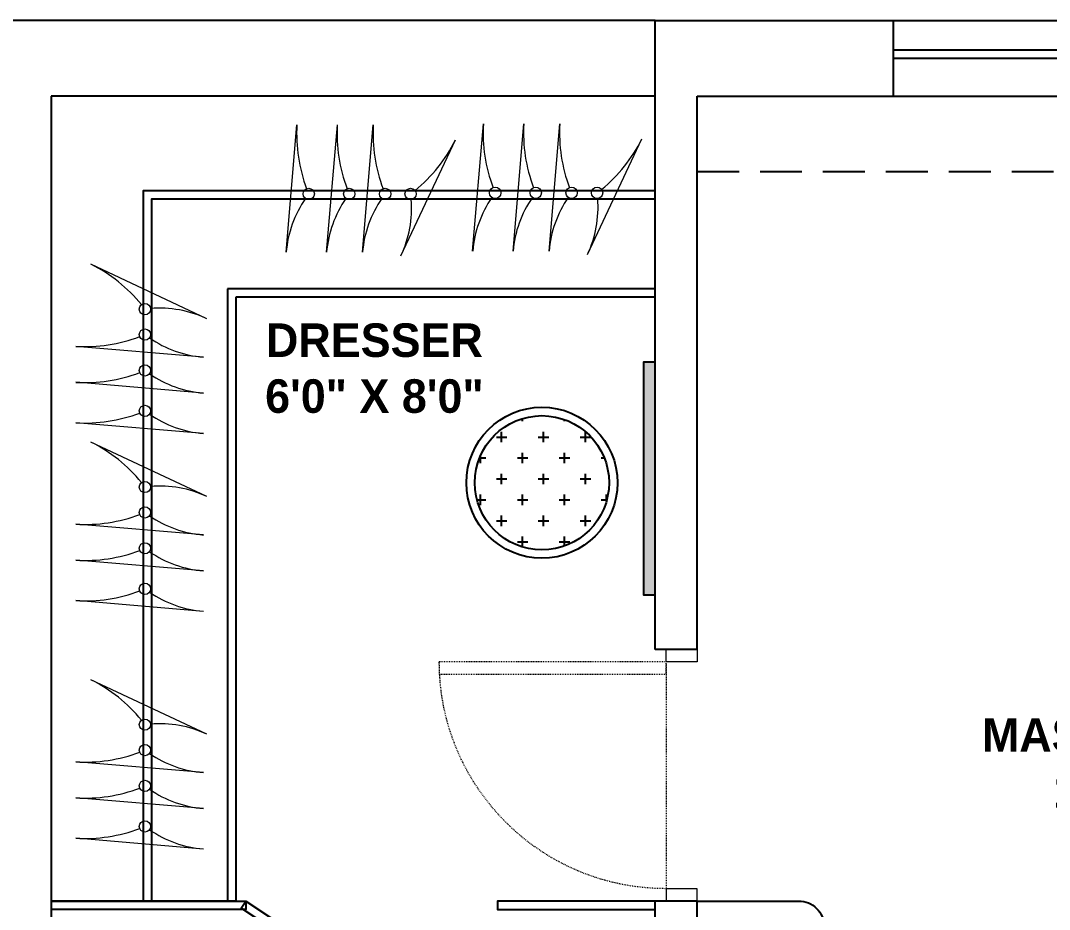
# Model space of a CAD drawing. Header units: inches. Extents: x 9636 to 21597, y -10243 to 557.
# Drawn here: x 13108.9 to 13231.5, y -8759.3 to -8653.3 of the extents above; entities that cross this region are included whole.
import ezdxf

# ---------------------------------------------------------------- set-up
doc = ezdxf.new("R2010")
doc.units = ezdxf.units.IN
doc.header["$MEASUREMENT"] = 0
for name, pattern in [('AUDIT_D_060311083008-3', [0]), ('DASHED', [0.75, 0.5, -0.25]), ('DASHED2', [0.375, 0.25, -0.125]), ('HIDDEN', [0.375, 0.25, -0.125])]:
    doc.linetypes.add(name, pattern=pattern)
for name, color, linetype in [('A-DOOR', 251, 'AUDIT_D_060311083008-3'), ('A-Door-Frame', 1, 'Continuous'), ('A-Door-Swing', 8, 'HIDDEN'), ('IEL-HATCH-002', 7, 'Continuous')]:
    doc.layers.add(name, color=color, linetype=linetype)
doc.layers.add('Furniture', color=251, linetype='Continuous', lineweight=18)
doc.styles.add('HEMI', font='stylu.ttf')

# ---------------------------------------------------------------- blocks, each defined once
blk = doc.blocks.new('*U116')
at = {"layer": 'A-Door-Frame', "lineweight": 5}
for p, q in [((0, -100), (0, 0)), ((818.2, -100), (818.2, 0))]:
    blk.add_line(p, q, dxfattribs=at)
for points in [[(0, -100), (40, -100), (40, 0), (0, 0)], [(818.2, -100), (778.2, -100), (778.2, 0), (818.2, 0)]]:
    blk.add_lwpolyline(points, dxfattribs=at)
at = {"layer": 'A-Door-Swing', "linetype": 'DASHED2', "lineweight": 5}
blk.add_line((46.6, 0), (784.8, 0), dxfattribs=at)
blk.add_lwpolyline([(40, 0), (40, 738.2), (80, 738.2), (80, 0)], close=True, dxfattribs=at)
blk.add_arc((40, 0), 738.2, 360, 90, dxfattribs=at)
blk = doc.blocks.new('46u46 u')
at = {"layer": 'Furniture', "color": 133, "lineweight": -2, "true_color": 0x84cdcc}
for p, q in [((1719223.22, 5855.25), (1719238.43, 5853.97)), ((1719223.22, 5850.43), (1719238.43, 5849.14)), ((1719223.22, 5846.14), (1719238.43, 5844.86)), ((1719222.81, 5841.56), (1719236.62, 5835.07))]:
    blk.add_line(p, q, dxfattribs=at)
for centre in [(1719230.18, 5852.56), (1719230.18, 5847.73), (1719230.18, 5843.45), (1719230.18, 5840.42)]:
    blk.add_circle(centre, 0.673, dxfattribs=at)
for centre, radius, start, end in [((1719222.13, 5842.1), 13.19, 55.3487, 85.2486), ((1719237.35, 5835.38), 18.62, 86.6903, 110.6016), ((1719222.13, 5837.28), 13.19, 55.3487, 85.2486), ((1719237.35, 5830.56), 18.62, 86.6903, 110.6016), ((1719222.13, 5833), 13.19, 55.3487, 85.2486), ((1719237.35, 5826.27), 18.62, 86.6903, 110.6016), ((1719228.44, 5853.49), 13.19, 244.7514, 274.6513), ((1719244.98, 5851.7), 18.62, 219.3984, 243.3097)]:
    blk.add_arc(centre, radius, start, end, dxfattribs=at)

msp = doc.modelspace()

# ---------------------------------------------------------------- hatches: boundary and pattern name
at = {"layer": 'IEL-HATCH-002', "true_color": 0x7aafdf, "transparency": 33554687}
h = msp.add_hatch(color=143, dxfattribs=at)
h.dxf.hatch_style = 1
h.paths.add_polyline_path([(13184.52, -8694.09), (13183.13, -8694.09), (13183.13, -8721.81), (13184.52, -8721.81)])
at = {"layer": 'IEL-HATCH-002', "true_color": 0x939598, "transparency": 33554687}
h = msp.add_hatch(dxfattribs=at)
h.set_pattern_fill('CROSS', color=252, scale=10, angle=360)
h.set_pattern_definition([(360, (6983.09, -16135.5096), (2.5, 2.5), [1.25, -3.75]), (90, (6983.715, -16136.1346), (-2.5, 2.5), [1.25, -3.75])])
h.paths.add_polyline_path([(13163.02, -8708.46, 1), (13179.02, -8708.46, 1)])

# ---------------------------------------------------------------- linework, layer by layer
for p, q in [((13184.52, -8653.34), (13106.02, -8653.34)), ((13184.52, -8653.34), (13416.52, -8653.34)), ((13184.52, -8728.34), (13184.52, -8653.34)), ((13184.52, -8662.34), (13112.52, -8662.34)), ((13112.52, -8662.34), (13112.52, -8872.34)), ((13189.52, -8662.34), (13416.52, -8662.34)), ((13189.52, -8728.34), (13189.52, -8662.34)), ((13184.52, -8685.34), (13133.52, -8685.34)), ((13133.52, -8685.34), (13133.52, -8758.34)), ((13184.52, -8686.34), (13134.52, -8686.34)), ((13134.52, -8686.34), (13134.52, -8758.34)), ((13189.52, -8728.34), (13184.52, -8728.34)), ((13134.52, -8758.34), (13112.52, -8758.34)), ((13184.52, -8872.34), (13184.52, -8758.34)), ((13189.52, -8758.34), (13184.52, -8758.34)), ((13189.52, -8872.34), (13189.52, -8758.34))]:
    msp.add_line(p, q)
at = {"color": 152, "true_color": 0x2776bb}
for p, q in [((13212.92, -8662.34), (13212.92, -8653.34)), ((13212.92, -8656.84), (13249.42, -8656.84)), ((13212.92, -8657.84), (13285.92, -8657.84))]:
    msp.add_line(p, q, dxfattribs=at)
at = {"linetype": 'DASHED', "ltscale": 10}
msp.add_line((13189.52, -8671.34), (13416.52, -8671.34), dxfattribs=at)
at = {"color": 252, "true_color": 0x939598}
for points in [[(13123.52, -8758.34), (13123.52, -8673.61), (13184.52, -8673.61)], [(13124.52, -8758.34), (13124.52, -8674.61), (13184.52, -8674.61)]]:
    msp.add_lwpolyline(points, dxfattribs=at)
msp.add_lwpolyline([(13184.52, -8694.09), (13183.13, -8694.09), (13183.13, -8721.81), (13184.52, -8721.81)], close=True)
at = {"color": 152, "true_color": 0x2776bb}
for points in [[(13112.52, -8758.34), (13135.72, -8758.34), (13135.72, -8759.34), (13112.52, -8759.34)], [(13184.52, -8758.34), (13165.72, -8758.34), (13165.72, -8759.34), (13184.52, -8759.34)]]:
    msp.add_lwpolyline(points, dxfattribs=at)
msp.add_lwpolyline([(13135.72, -8758.34), (13160.7, -8774.95), (13160.15, -8775.78), (13135.16, -8759.18)], close=True, dxfattribs=at)
at = {"ltscale": 7}
msp.add_lwpolyline([(13189.52, -8872.34), (13189.52, -8758.34), (13201.64, -8758.34, -0.414214), (13204.64, -8761.34), (13204.64, -8869.34, -0.414214), (13201.64, -8872.34)], format="xyb", close=True, dxfattribs=at)
for radius in [9, 8]:
    msp.add_circle((13171.02, -8708.46), radius)

# ---------------------------------------------------------------- block references
at = {"lineweight": 9}
for p, rotation in [((18995.78, -1727904.2), 89.99999999999993), ((19018.01, -1727904.07), 89.99999999999993), ((1732353.88, -2847.34), 180), ((1732353.88, -2868.55), 180), ((1732353.88, -2896.89), 180)]:
    msp.add_blockref('46u46 u', p, dxfattribs=dict(at, rotation=rotation))
at = {"layer": 'A-DOOR', "lineweight": 5, "xscale": -0.03666666666666651, "yscale": 0.03666666666666651, "zscale": 0.03666666666666651, "rotation": 90}
msp.add_blockref('*U116', (13185.85, -8728.34), dxfattribs=at)

# ---------------------------------------------------------------- texts
at = {"color": 1, "lineweight": 15, "char_height": 4, "width": 81.1585, "attachment_point": 3, "rotation": 0.0094, "style": 'HEMI'}
for s, insert in [('\\pxqc;{\\fStylus BT|b1|i0|c0|p34;DRESSER\\P6\'0" X 8\'0"}', (13191.63, -8689.45)), ('\\pxqc;{\\fStylus BT|b1|i0|c0|p34;MASTER BEDROOM\\P18\'11" X 17\'6"}', (13290.05, -8736.53))]:
    msp.add_mtext(s, dxfattribs=dict(at, insert=insert))

doc.saveas('drawing.dxf')
